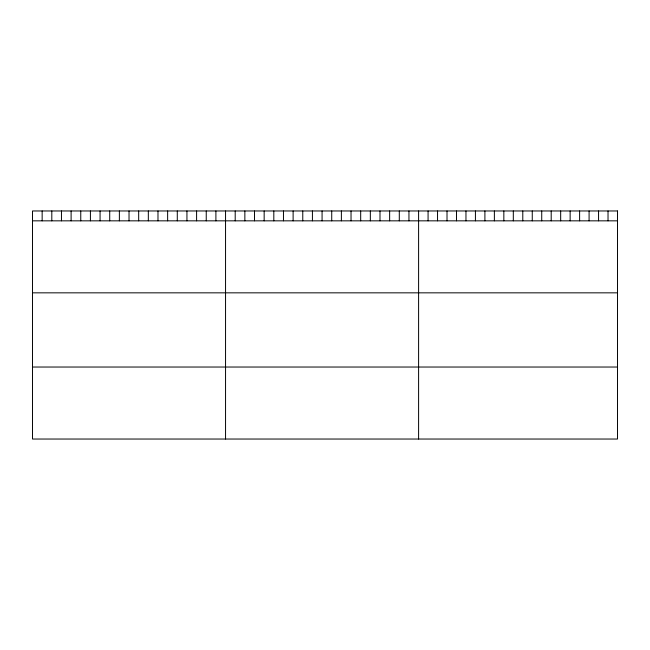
<?xml version="1.0" encoding="UTF-8"?>
<svg xmlns="http://www.w3.org/2000/svg" width="650" height="650" viewBox="0 0 650 650"><rect width="100%" height="100%" fill="white"/><g stroke="black" fill="none" stroke-linecap="round" stroke-linejoin="round"><path stroke-width="0.97" d="M32.5 220.838L617.5 220.838M32.5 292.841L617.5 292.841M32.5 367.031L617.5 367.031M608.026 210.966L608.026 220.838M598.561 210.966L598.561 220.838M589.087 210.966L589.087 220.838M579.613 210.966L579.613 220.838M570.139 210.966L570.139 220.838M560.674 210.966L560.674 220.838M551.2 210.966L551.2 220.838M541.726 210.966L541.726 220.838M532.261 210.966L532.261 220.838M522.787 210.966L522.787 220.838M513.313 210.966L513.313 220.838M503.839 210.966L503.839 220.838M494.374 210.966L494.374 220.838M484.9 210.966L484.9 220.838M475.426 210.966L475.426 220.838M465.961 210.966L465.961 220.838M456.487 210.966L456.487 220.838M447.013 210.966L447.013 220.838M437.539 210.966L437.539 220.838M428.074 210.966L428.074 220.838M418.6 210.966L418.6 439.034M408.947 210.966L408.947 220.838M399.295 210.966L399.295 220.838M389.642 210.966L389.642 220.838M379.99 210.966L379.99 220.838M370.338 210.966L370.338 220.838M360.685 210.966L360.685 220.838M351.033 210.966L351.033 220.838M341.38 210.966L341.38 220.838M331.727 210.966L331.727 220.838M322.075 210.966L322.075 220.838M312.423 210.966L312.423 220.838M302.77 210.966L302.77 220.838M293.118 210.966L293.118 220.838M283.465 210.966L283.465 220.838M273.812 210.966L273.812 220.838M264.16 210.966L264.16 220.838M254.507 210.966L254.507 220.838M244.855 210.966L244.855 220.838M235.203 210.966L235.203 220.838M225.55 210.966L225.55 439.034M215.898 210.966L215.898 220.838M206.245 210.966L206.245 220.838M196.593 210.966L196.593 220.838M186.94 210.966L186.94 220.838M177.287 210.966L177.287 220.838M167.635 210.966L167.635 220.838M157.982 210.966L157.982 220.838M148.33 210.966L148.33 220.838M138.678 210.966L138.678 220.838M129.025 210.966L129.025 220.838M119.372 210.966L119.372 220.838M109.72 210.966L109.72 220.838M100.067 210.966L100.067 220.838M90.415 210.966L90.415 220.838M80.763 210.966L80.763 220.838M71.11 210.966L71.11 220.838M61.458 210.966L61.458 220.838M51.805 210.966L51.805 220.838M42.153 210.966L42.153 220.838M617.5 210.966L32.5 210.966L32.5 439.034L617.5 439.034L617.5 210.966"/></g></svg>
